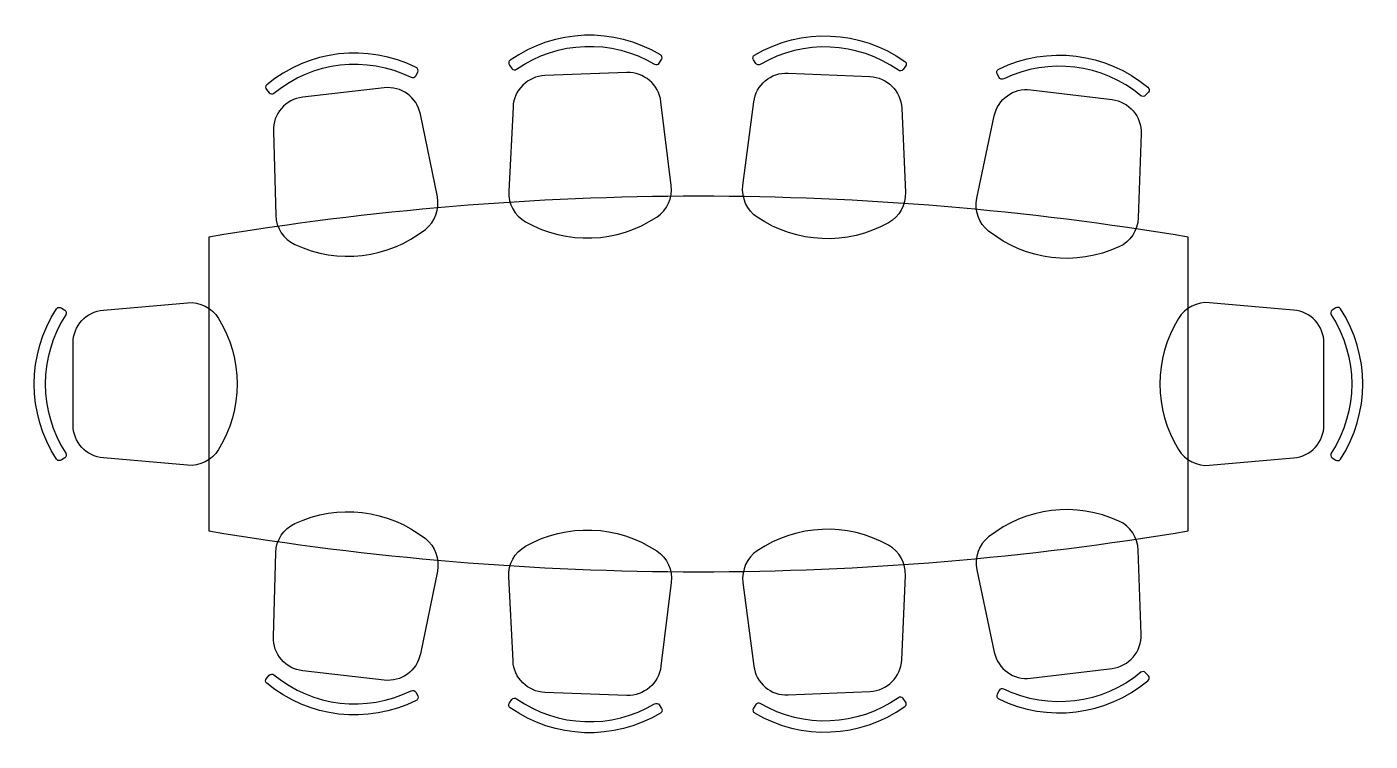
# Model space of a CAD drawing. Extents: x -2.09 to 2.09, y -1.11 to 1.11.
import ezdxf

# ---------------------------------------------------------------- set-up
doc = ezdxf.new("R2010")
doc.units = 0
doc.header["$LTSCALE"] = 0.5
doc.header["$MEASUREMENT"] = 0
doc.layers.get('0').update_dxf_attribs({"linetype": 'CONTINUOUS'})

# ---------------------------------------------------------------- blocks, each defined once
blk = doc.blocks.new('M-CADE6')
for points in [[(0.2338, 0.562, -0.421716), (0.2369, 0.5469), (0.2295, 0.5362, -0.406514), (0.2149, 0.5333, 0.29498), (-0.2149, 0.5333, -0.406514), (-0.2295, 0.5362), (-0.2369, 0.5469, -0.421716), (-0.2338, 0.562, -0.295423)], [(-0.2043, 0.0578, -0.283804), (-0.253, 0.1546), (-0.2303, 0.416, -0.389031), (-0.1275, 0.5103), (0.1275, 0.5103, -0.389031), (0.2303, 0.416), (0.253, 0.1546, -0.283804), (0.2043, 0.0578, -0.282906)]]:
    blk.add_lwpolyline(points, format="xyb", close=True)

msp = doc.modelspace()

# ---------------------------------------------------------------- linework, layer by layer
msp.add_lwpolyline([(1.524, 0.4572, 0.083333), (-1.524, 0.4572), (-1.524, -0.4572, 0.083333), (1.524, -0.4572)], format="xyb", close=True)

# ---------------------------------------------------------------- block references
at = {"xscale": -1}
for p, rotation in [((-0.3318, 0.4545), 2.093535415797859), ((-1.0461, 0.4002), 6.61292839566722), ((1.4357, 0), 270), ((1.0984, -0.3939), 186.9452505439407), ((0.3845, -0.4525), 182.4258575640714)]:
    msp.add_blockref('M-CADE6', p, dxfattribs=dict(at, rotation=rotation))
for p, rotation in [((0.3845, 0.4525), 357.5741424359285), ((1.0984, 0.3939), 353.0547494560592), ((-1.4357, 0), 90), ((-1.0461, -0.4002), 173.3870716043328), ((-0.3318, -0.4545), 177.9064645842022)]:
    msp.add_blockref('M-CADE6', p, dxfattribs=dict(rotation=rotation))

doc.saveas('drawing.dxf')
